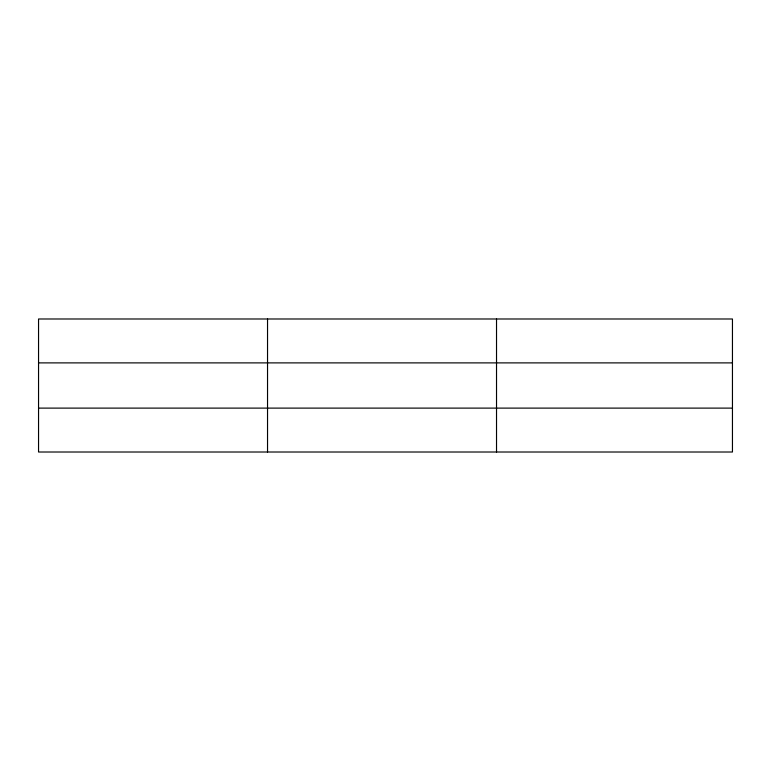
<?xml version="1.0" encoding="UTF-8"?>
<svg xmlns="http://www.w3.org/2000/svg" width="771" height="771" viewBox="0 0 771 771"><rect width="100%" height="100%" fill="white"/><g stroke="black" fill="none" stroke-linecap="round" stroke-linejoin="round"><path stroke-width="1.16" d="M267.537 318.992L267.537 452.008M496.524 318.992L496.524 452.008M732.45 408.11L732.45 452.008L38.55 452.008L38.55 318.992L732.45 318.992L732.45 408.11L38.55 408.11M38.55 362.89L732.45 362.89"/></g></svg>
